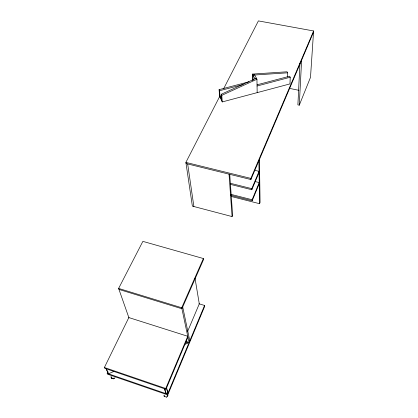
<?xml version="1.0" encoding="UTF-8"?>
<svg xmlns="http://www.w3.org/2000/svg" width="418" height="418" viewBox="0 0 418 418"><rect width="100%" height="100%" fill="white"/><g stroke="black" fill="none" stroke-linecap="round" stroke-linejoin="round"><path stroke-width="0.63" d="M287.5 77.048L287.631 72.81L287.041 71.791L252.43 74.085L252.582 80.46M257.133 84.797L289.617 76.212L290.217 77.236L289.982 83.898L222.256 101.929L219.596 96.25L219.084 89.661L248.867 81.829M111.057 376.221L111.371 377.95L111.193 377.705M299.952 63.165L297.888 104.876L299.283 105.174L310.496 77.361L313.605 30.963L258.402 20.9L223.625 88.757M299.283 105.174L301.613 60.197M164.055 395.135L164.138 396.05M231.206 196.46L259.573 203.702L260.074 202.464L259.426 159.483M230.71 195.321L252.164 200.792L252.132 199.752L259.233 182.572L255.466 181.642M252.164 200.792L259.254 183.627M108.016 371.628L107.165 373.384L107.536 374.173L167.759 394.921L167.524 394.164L204.559 305.459L198.994 303.771M167.759 394.921L204.695 306.342L204.559 305.459M230.375 184.364L251.829 189.741L251.793 188.654L259.055 171.338L254.614 170.262M251.829 189.741L259.071 172.435M165.993 389.278L165.747 388.494L187.755 336.276L128.838 317.565L104.395 367.5L104.777 368.315L165.993 389.278L187.938 337.138M187.4 331.929L199.292 303.86L195.034 278.357M186.052 163.548L250.91 179.536L250.873 178.402L313.605 30.963M250.91 179.536L313.526 32.155M219.763 96.297L185.885 162.409L192.374 206.121L232.079 216.576L232.622 215.301L229.717 174.113M186.611 341.741L189.077 342.53L181.715 307.758L203.373 258.538L142.867 241.374L118.623 288.42L128.963 317.915M168.02 395.329L167.362 396.421M167.247 396.562L166.479 397.1L164.29 396.316M111.387 378.024L113.555 378.807L114.971 377.752M167.613 395.564L167.226 395.846L167.503 395.616M167.482 395.632L167.069 395.757L167.346 395.789M114.224 378.556L113.931 378.713M221.754 100.858L221.258 94.275L256.386 78.192L254.828 78.605L252.43 74.085M222.256 101.929L221.765 95.351L256.945 79.248L254.531 74.718L252.979 75.12L253.099 80.261M164.264 388.813L166.207 393.657L168.088 392.81L166.568 387.909M184.27 344.631L187.238 343.335L186.459 339.745M106.067 368.754L108.44 373.823L113.811 371.482M166.751 397.027L166.516 397.095M257.06 86.009L290.217 77.236M221.895 95.633L220.004 96.135L221.665 99.683M219.084 89.661L219.586 90.722L243.198 84.504M113.576 378.807L113.863 378.76M252.979 75.12L287.631 72.81M289.397 88.355L298.954 90.33M185.885 162.409L250.873 178.402M230.297 183.277L251.793 188.654M230.637 194.281L252.132 199.752M118.623 288.42L181.715 307.758M118.984 289.439L181.924 308.761L203.524 259.604L203.373 258.538M104.395 367.5L165.747 388.494M107.165 373.384L167.524 394.164M111.209 377.773L111.413 378.044L111.078 377.323M164.175 396.092C164.426 396.567 163.772 395.041 164.258 396.233M221.258 94.275L221.765 95.351M106.517 369.282L108.44 373.823M186.517 341.71L187.238 343.335M166.871 389.785L168.088 392.81M164.655 388.766L166.207 393.657M182.713 306.964L189.793 340.827M187.677 163.95L193.874 206.513M219.586 90.722L220.093 97.31M229.033 174.144L232.079 216.576M256.945 79.248L257.174 92.634M258.883 160.763L259.573 203.702M164.697 396.374L164.42 396.4L164.697 396.374M111.909 378.128L111.559 378.128L111.909 378.128M113.43 378.776L113.012 378.086L113.43 378.776"/></g></svg>
